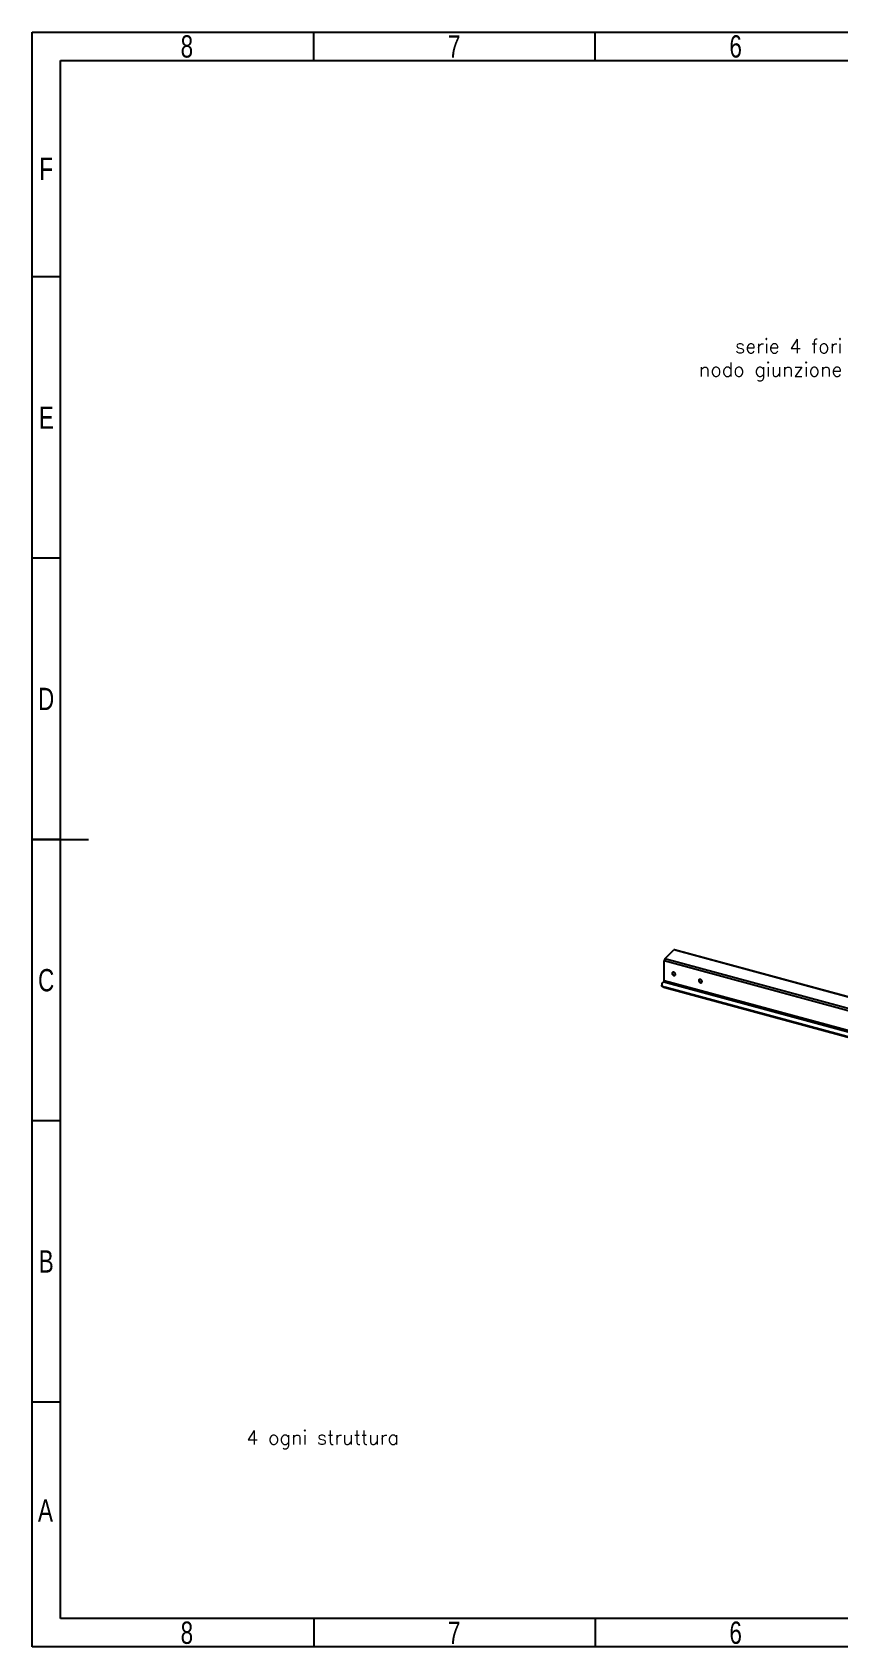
# Model space of a CAD drawing. Header units: millimetres. Extents: x -116399 to 112199, y -90759 to -31335.
# Drawn here: x -45357 to -43208, y -35640 to -31335 of the extents above; entities that cross this region are included whole.
import ezdxf
from ezdxf import colors
from ezdxf.entities.mleader import LeaderData, LeaderLine
from ezdxf.math import Vec2, Vec3

# ---------------------------------------------------------------- set-up
doc = ezdxf.new("R2010")
doc.units = ezdxf.units.MM
doc.styles.add('Annotative', font='simplex.shx', dxfattribs={"height": 2.5})
doc.styles.add('SLDTEXTSTYLE0', font='TXT', dxfattribs={"width": 0.75})

# ---------------------------------------------------------------- blocks, each defined once
blk = doc.blocks.new('1_15 TERRANOVA oriz A3')
at = {"color": 7, "linetype": 'Continuous'}
for p, q in [((0, 0), (0, 4305)), ((0, 4305), (6000, 4305)), ((750, 4230), (750, 4305)), ((1500, 4230), (1500, 4305)), ((75, 75), (75, 4230)), ((75, 4230), (5925, 4230)), ((75, 3652.5), (0, 3652.5)), ((75, 2902.5), (0, 2902.5)), ((0, 2152.5), (150, 2152.5)), ((75, 2152.5), (0, 2152.5)), ((75, 1402.5), (0, 1402.5)), ((75, 652.5), (0, 652.5)), ((5925, 75), (75, 75)), ((750, 75), (750, 0)), ((1500, 75), (1500, 0)), ((6000, 0), (0, 0))]:
    blk.add_line(p, q, dxfattribs=at)
at = {"color": 7, "linetype": 'Continuous', "char_height": 59.5, "attachment_point": 2, "style": 'SLDTEXTSTYLE0'}
for s, insert in [('8', (411.9, 4297.1)), ('7', (1124.4, 4297.1)), ('6', (1874.4, 4297.1)), ('F', (36.9, 3970.8)), ('E', (37.6, 3307.1)), ('D', (36.8, 2557.1)), ('C', (36.9, 1807.1)), ('B', (37.1, 1057.1)), ('A', (35.1, 393.3)), ('8', (411.9, 67.1)), ('7', (1124.4, 67.1)), ('6', (1874.4, 67.1))]:
    blk.add_mtext(s, dxfattribs=dict(at, insert=insert))

msp = doc.modelspace()

# ---------------------------------------------------------------- linework, layer by layer
at = {"color": 7, "linetype": 'Continuous', "lineweight": 25}
for p, q in [((-43670.855, -33805.73), (-43646.587, -33782.043)), ((-41554.054, -34350.749), (-43646.587, -33782.043)), ((-41553.004, -34350.318), (-43645.538, -33781.612)), ((-41580.188, -34379.686), (-43672.722, -33810.98)), ((-43672.722, -33864.125), (-43672.722, -33810.98)), ((-41578.322, -34374.435), (-43670.855, -33805.73)), ((-43679.356, -33874.227), (-43679.356, -33875.942)), ((-43677.622, -33870.622), (-43673.655, -33866.75)), ((-43673.655, -33866.75), (-41581.122, -34435.456)), ((-41580.188, -34432.831), (-43672.722, -33864.125)), ((-41605.355, -34442.555), (-43671.356, -33881.06)), ((-43671.356, -33881.06), (-43671.356, -33882.774)), ((-41605.355, -34444.269), (-43671.356, -33882.774))]:
    msp.add_line(p, q, dxfattribs=at)
at = {"color": 7, "linetype": 'Continuous', "lineweight": 25, "flags": 128}
for points in [[(-43671.356, -33882.774), (-43672.486, -33882.434), (-43673.554, -33882.045), (-43674.551, -33881.608), (-43675.471, -33881.129), (-43676.307, -33880.611), (-43677.051, -33880.056), (-43677.699, -33879.471), (-43678.246, -33878.858), (-43678.687, -33878.224), (-43679.018, -33877.572), (-43679.238, -33876.907), (-43679.345, -33876.236), (-43679.356, -33875.942)], [(-43677.622, -33870.622), (-43678.182, -33871.231), (-43678.636, -33871.863), (-43678.982, -33872.513), (-43679.216, -33873.176), (-43679.338, -33873.847), (-43679.345, -33874.521), (-43679.238, -33875.193), (-43679.018, -33875.857), (-43678.687, -33876.509), (-43678.246, -33877.144), (-43677.699, -33877.756), (-43677.051, -33878.342), (-43676.307, -33878.896), (-43675.471, -33879.415), (-43674.551, -33879.894), (-43673.554, -33880.33), (-43672.486, -33880.72), (-43671.356, -33881.06)], [(-43642.6, -33846.995), (-43642.652, -33846.327), (-43642.806, -33845.646), (-43643.059, -33844.969), (-43643.405, -33844.311), (-43643.836, -33843.687), (-43644.341, -33843.113), (-43644.91, -33842.602), (-43645.528, -33842.166), (-43646.18, -33841.815), (-43646.853, -33841.557), (-43647.529, -33841.398), (-43648.194, -33841.342), (-43648.831, -33841.391), (-43649.426, -33841.543), (-43649.964, -33841.794), (-43650.434, -33842.139), (-43650.823, -33842.57), (-43651.124, -33843.077), (-43651.328, -33843.647), (-43651.431, -33844.267), (-43651.431, -33844.923), (-43651.328, -33845.6), (-43651.124, -33846.281), (-43650.823, -33846.95), (-43650.434, -33847.593), (-43649.964, -33848.193), (-43649.426, -33848.737), (-43648.831, -33849.213), (-43648.194, -33849.608), (-43647.529, -33849.913), (-43646.853, -33850.122), (-43646.18, -33850.23), (-43645.528, -33850.233), (-43644.91, -33850.133), (-43644.341, -33849.93), (-43643.836, -33849.631), (-43643.405, -33849.242), (-43643.059, -33848.772), (-43642.806, -33848.232), (-43642.652, -33847.635), (-43642.6, -33846.995)], [(-43649.996, -33841.813), (-43650.124, -33842.032), (-43650.353, -33842.588), (-43650.482, -33843.197), (-43650.508, -33843.846), (-43650.43, -33844.518), (-43650.251, -33845.2), (-43649.974, -33845.874), (-43649.606, -33846.525), (-43649.155, -33847.137), (-43648.633, -33847.696), (-43648.051, -33848.19), (-43647.423, -33848.606), (-43646.764, -33848.934), (-43646.089, -33849.168)], [(-43571.847, -33866.224), (-43571.899, -33865.556), (-43572.053, -33864.875), (-43572.306, -33864.198), (-43572.652, -33863.54), (-43573.083, -33862.917), (-43573.588, -33862.343), (-43574.156, -33861.832), (-43574.774, -33861.395), (-43575.427, -33861.044), (-43576.099, -33860.786), (-43576.776, -33860.627), (-43577.441, -33860.572), (-43578.078, -33860.62), (-43578.672, -33860.772), (-43579.211, -33861.023), (-43579.68, -33861.369), (-43580.07, -33861.799), (-43580.37, -33862.306), (-43580.575, -33862.876), (-43580.678, -33863.496), (-43580.678, -33864.152), (-43580.575, -33864.829), (-43580.37, -33865.51), (-43580.07, -33866.18), (-43579.68, -33866.822), (-43579.211, -33867.423), (-43578.672, -33867.967), (-43578.078, -33868.442), (-43577.441, -33868.837), (-43576.776, -33869.142), (-43576.099, -33869.351), (-43575.427, -33869.459), (-43574.774, -33869.462), (-43574.156, -33869.362), (-43573.588, -33869.16), (-43573.083, -33868.861), (-43572.652, -33868.471), (-43572.306, -33868.001), (-43572.053, -33867.462), (-43571.899, -33866.865), (-43571.847, -33866.224)], [(-43579.242, -33861.042), (-43579.371, -33861.262), (-43579.599, -33861.817), (-43579.728, -33862.426), (-43579.754, -33863.075), (-43579.677, -33863.748), (-43579.497, -33864.429), (-43579.22, -33865.103), (-43578.852, -33865.754), (-43578.402, -33866.366), (-43577.88, -33866.926), (-43577.298, -33867.419), (-43576.67, -33867.835), (-43576.01, -33868.164), (-43575.335, -33868.397)]]:
    msp.add_lwpolyline(points, dxfattribs=at)
at = {"color": 7, "linetype": 'Continuous', "lineweight": 25}
for centre, radius, start, end in [((-43645.697, -33782.716), 1.115, 81.783025, 142.916333), ((-43664.547, -33810.93), 8.175, 140.49944, 180.356941), ((-43676.812, -33864.149), 4.09, 320.512944, 0.343437), ((-43644.954, -33845.592), 3.752, 252.393646, 299.338953), ((-43574.2, -33864.821), 3.752, 252.393645, 299.33897)]:
    msp.add_arc(centre, radius, start, end, dxfattribs=at)

# ---------------------------------------------------------------- block references
msp.add_blockref('1_15 TERRANOVA oriz A3', (-45356.623, -35640.039))

# ---------------------------------------------------------------- texts
at = {"insert": (-44786.287, -35063.299), "char_height": 37.5, "width": 886.71767, "attachment_point": 1, "style": 'Annotative'}
msp.add_mtext('4 ogni struttura', dxfattribs=at)

# ---------------------------------------------------------------- leaders
ml = msp.add_multileader_mtext('Standard')
ml.set_content('serie 4 fori\\Pnodo giunzione', color=256, style='Annotative')
ml.set_leader_properties(color=256)
ml.build(insert=Vec2(0, 0))
ml.multileader.update_dxf_attribs({"leader_type": 2, "text_top_attachment_type": 32, "text_bottom_attachment_type": 128, "arrow_head_size": 37.5, "scale": 15})
ctx = ml.context
ctx.base_point, ctx.scale, ctx.char_height, ctx.arrow_head_size, ctx.landing_gap_size, ctx.plane_origin = Vec3(-43647.481, -32177.913), 15, 37.5, 37.5, 30, Vec3(-42947.387, -32293.072)
ctx.text_align_type = 2
notes = []
notes.append((ctx, [(0, (1, 1, 0), (-43047.838, -32177.913), (-1, 0), 120, [(0, [(-42947.387, -32293.072)], 0, [])])]))
ctx.mtext.insert, ctx.mtext.alignment, ctx.mtext.flow_direction = Vec3(-43197.838, -32152.913), 3, 5
for ctx, leaders in notes:
    for number, flags, end, landing, length, lines in leaders:
        leader = LeaderData()
        leader.index, (leader.has_last_leader_line, leader.has_dogleg_vector, leader.attachment_direction) = number, flags
        leader.last_leader_point, leader.dogleg_vector, leader.dogleg_length = Vec3(end), Vec3(landing), length
        for number, points, colour, breaks in lines:
            line = LeaderLine()
            line.index, line.vertices, line.color, line.breaks = number, Vec3.list(points), colors.encode_raw_color(colour), breaks
            leader.lines.append(line)
        ctx.leaders.append(leader)

doc.saveas('drawing.dxf')
